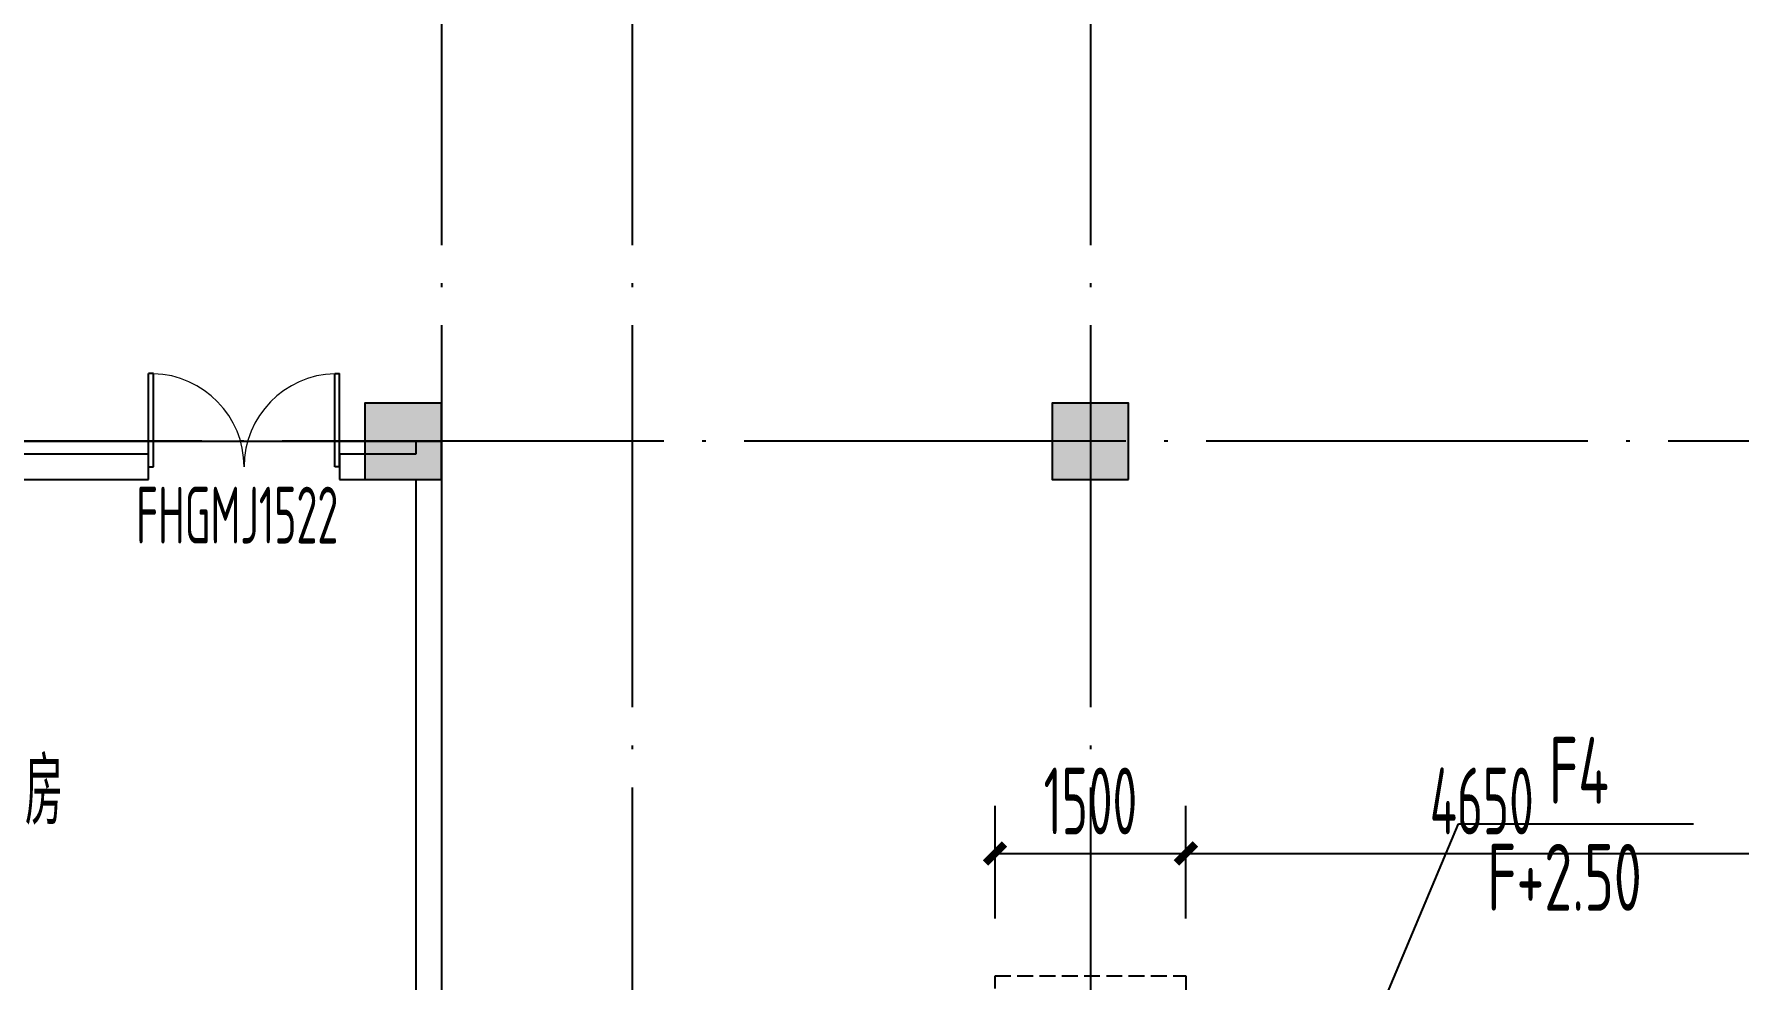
# Model space of a CAD drawing. Extents: x -473190 to 2138458, y -81875 to 2633646.
# Drawn here: x 1095657 to 1109052, y 97711 to 105141 of the extents above; entities that cross this region are included whole.
import ezdxf

# ---------------------------------------------------------------- set-up
doc = ezdxf.new("R2010")
doc.units = 0
doc.header["$LTSCALE"] = 1000
for name, pattern in [('DASH', [0.35, 0.25, -0.1]), ('DOTE', [2.42, 2, -0.2, 0.02, -0.2]), ('排水', [1.1, 1, -0.1])]:
    doc.linetypes.add(name, pattern=pattern)
for name, color, linetype in [('A-COLUMN', 2, 'Continuous'), ('A-ROOM_NAME', 23, 'Continuous'), ('A-WALL', 2, 'Continuous'), ('CASING', 1, 'Continuous'), ('DOOR_FIRE', 4, 'Continuous'), ('DOOR_FIRE_TEXT', 7, 'Continuous'), ('DOTE', 1, 'DOTE'), ('PUB_DIM', 3, 'Continuous'), ('PUB_HATCH', 8, 'Continuous'), ('TH_TEXT', 7, 'Continuous'), ('排水', 4, 'Continuous'), ('索引线', 252, 'Continuous'), ('集水坑', 4, 'Continuous')]:
    doc.layers.add(name, color=color, linetype=linetype)
doc.layers.add('GPS-污水', color=2, linetype='排水', lineweight=40)
doc.styles.add('8B2_02', font='tssdeng.shx', dxfattribs={"width": 0.6, "bigfont": 'TSSDCHN.shx'})
doc.styles.add('_TCH_DIM_T3', font='tssdeng.shx', dxfattribs={"width": 0.564706, "bigfont": '@@@tssdchn.shx'})
doc.styles.add('_TCH_WINDOW', font='tssdeng.shx', dxfattribs={"width": 0.8, "height": 3.5, "bigfont": 'tssdchn.shx'})
doc.styles.get("Standard").update_dxf_attribs({"font": 'gbenor.shx', "bigfont": 'gbcbig.shx'})
doc.styles.add('TYDG_02', font='TSSDENG', dxfattribs={"width": 0.8, "bigfont": 'TSSDCHN'})
doc.dimstyles.new('_TCH_ARCH&&150', dxfattribs={"dimtxt": 525, "dimasz": 150, "dimexe": 375, "dimexo": 450, "dimgap": 150, "dimtad": 1, "dimdec": 0, "dimzin": 0, "dimdsep": 46, "dimtxsty": '_TCH_DIM_T3', "dimblk": 'ARCHTICK', "dimcen": 0.09, "dimclrt": 7, "dimazin": 2, "dimtfac": 1, "dimtdec": 0, "dimtix": 1, "dimtmove": 2, "dimatfit": 3, "dimfxl": 0, "dimtolj": 1, "dimtzin": 0, "dimarcsym": 0})

# ---------------------------------------------------------------- blocks, each defined once
blk = doc.blocks.new('$SB01_1')
h = blk.add_hatch(color=256)
h.dxf.hatch_style = 1
h.paths.add_polyline_path([(-0.381, -0.323), (0.5, 0), (-0.381, 0.323)])
h.paths.add_polyline_path([(0, 0), (0.002, 0), (0.002, 0.001), (0, 0.001)], flags=24)
h.paths.add_polyline_path([(0, -0.002), (0.003, -0.002), (0.003, -0.001), (0, -0.001)], flags=24)
h.paths.add_polyline_path([(0, -0.003), (0.003, -0.003), (0.003, -0.002), (0, -0.002)], flags=24)
for p, q in [((0.5, 0), (-0.381, 0.323)), ((-0.381, 0.323), (-0.381, -0.323)), ((0.5, 0), (-0.381, -0.323))]:
    blk.add_line(p, q)
blk.add_circle((0, 0), 0.5)
at = {"flags": 1}
for tag, p in [('UNIT', (0, 0)), ('SPEC', (0, -0.002)), ('WHAT', (0, -0.003))]:
    blk.add_attdef(tag, p, '', height=0.001, dxfattribs=at)
blk = doc.blocks.new('人防集水坑')
at = {"layer": 'GPS-污水', "linetype": '排水'}
for p, q in [((307486, 701151), (307284, 701151)), ((307486, 700451), (307284, 700451))]:
    blk.add_line(p, q, dxfattribs=at)
for centre in [(307561, 701151), (307561, 700451)]:
    blk.add_circle(centre, 75, dxfattribs=at)
at = {"layer": '集水坑', "linetype": 'DASH', "ltscale": 0.5}
blk.add_lwpolyline([(306241, 700051), (306241, 701551), (307741, 701551), (307741, 700051)], close=True, dxfattribs=at)
at = {"layer": '集水坑', "linetype": 'Continuous', "ltscale": 0.5}
for points in [[(306641, 701501), (306641, 700801), (307341, 700801), (307341, 701501)], [(306641, 700801), (306641, 700101), (307341, 700101), (307341, 700801)]]:
    blk.add_lwpolyline(points, close=True, dxfattribs=at)
at = {"layer": '集水坑', "linetype": 'DASH', "ltscale": 0.5}
for points in [[(307341, 700801), (307237, 701397), (306641, 701501)], [(307347, 700101), (307243, 700697), (306647, 700801)]]:
    blk.add_lwpolyline(points, dxfattribs=at)
at = {"layer": 'GPS-污水', "linetype": '排水', "xscale": -480.0000000000002, "yscale": 480.0000000000002, "zscale": 480.0000000000002, "rotation": 176.2535374729293}
for p in [(307045, 701164, 0), (307045, 700464, 0)]:
    blk.add_blockref('$SB01_1', p, dxfattribs=at)
blk = doc.blocks.new('_ArchTick')
at = {"color": 0, "linetype": 'ByBlock', "const_width": 0.4}
blk.add_lwpolyline([(-0.5, -0.5), (0.5, 0.5)], dxfattribs=at)
blk = doc.blocks.new('*D5265')
at = {"layer": 'Defpoints', "color": 0, "transparency": 16777216}
for p in [(198484, -85906), (196984, -86868), (198484, -86868)]:
    blk.add_point(p, dxfattribs=at)
at = {"layer": 'PUB_DIM', "color": 0, "lineweight": -2, "transparency": 16777216}
for p, q in [((196984, -86418), (196984, -85531)), ((198484, -86418), (198484, -85531)), ((196984, -85906), (198484, -85906))]:
    blk.add_line(p, q, dxfattribs=at)
at = {"layer": 'PUB_DIM', "color": 0, "lineweight": -2, "transparency": 16777216, "xscale": 150, "yscale": 150, "zscale": 150, "rotation": 180}
blk.add_blockref('_ArchTick', (196984, -85906), dxfattribs=at)
at = {"layer": 'PUB_DIM', "color": 0, "lineweight": -2, "transparency": 16777216, "xscale": 150, "yscale": 150, "zscale": 150}
blk.add_blockref('_ArchTick', (198484, -85906), dxfattribs=at)
at = {"layer": 'PUB_DIM', "color": 7, "transparency": 16777216, "insert": (197734, -85494), "char_height": 525, "attachment_point": 5, "style": '_TCH_DIM_T3'}
blk.add_mtext('\\A1;1500', dxfattribs=at)
blk = doc.blocks.new('*D5266')
at = {"layer": 'Defpoints', "color": 0, "transparency": 16777216}
for p in [(203134, -85906), (198484, -86868), (203134, -86868)]:
    blk.add_point(p, dxfattribs=at)
at = {"layer": 'PUB_DIM', "color": 0, "lineweight": -2, "transparency": 16777216}
for p, q in [((198484, -86418), (198484, -85531)), ((203134, -86418), (203134, -85531)), ((198484, -85906), (203134, -85906))]:
    blk.add_line(p, q, dxfattribs=at)
at = {"layer": 'PUB_DIM', "color": 0, "lineweight": -2, "transparency": 16777216, "xscale": 150, "yscale": 150, "zscale": 150, "rotation": 180}
blk.add_blockref('_ArchTick', (198484, -85906), dxfattribs=at)
at = {"layer": 'PUB_DIM', "color": 0, "lineweight": -2, "transparency": 16777216, "xscale": 150, "yscale": 150, "zscale": 150}
blk.add_blockref('_ArchTick', (203134, -85906), dxfattribs=at)
at = {"layer": 'PUB_DIM', "color": 7, "transparency": 16777216, "insert": (200809, -85494), "char_height": 525, "attachment_point": 5, "style": '_TCH_DIM_T3'}
blk.add_mtext('\\A1;4650', dxfattribs=at)
blk = doc.blocks.new('$DorLib2D$00000002')
for p, q in [((-0.5, 0), (-0.5, 0.4875)), ((-0.475, 0.4875), (-0.5, 0.4875)), ((-0.475, 0), (-0.475, 0.4875)), ((0.475, 0), (0.475, 0.4875)), ((0.475, 0.4875), (0.5, 0.4875)), ((0.5, 0), (0.5, 0.4875)), ((-0.5, 0), (-0.475, 0)), ((0.5, 0), (0.475, 0))]:
    blk.add_line(p, q)
at = {"lineweight": 13}
for centre, start, end in [((-0.4875, 0), 0, 88.53072), ((0.4875, 0), 91.46928, 180)]:
    blk.add_arc(centre, 0.4875, start, end, dxfattribs=at)
blk = doc.blocks.new('afasgasg')
blk.add_lwpolyline([(502673.2, -713760.2), (514748.2, -713760.2), (514748.2, -719460.2), (512048.2, -719460.2), (512048.2, -718760.2), (507098.6, -718760.2), (507098.2, -716335.2), (502648.2, -716335.2), (502673.2, -713760.2)])
at = {"layer": 'A-WALL'}
for p, q in [((514548.2, -713760.2), (514548.2, -713860.2)), ((514748.2, -713760.2), (514548.2, -713760.2)), ((514748.2, -713760.2), (514748.2, -713860.2)), ((512448.2, -713860.2), (507948.2, -713860.2)), ((512448.2, -714060.2), (512448.2, -713860.2)), ((514548.2, -713860.2), (513948.2, -713860.2)), ((513948.2, -713860.2), (513948.2, -714060.2)), ((514748.2, -713860.2), (514748.2, -719760.2)), ((507948.2, -714060.2), (512448.2, -714060.2)), ((513948.2, -714060.2), (514548.2, -714060.2)), ((514548.2, -714060.2), (514548.2, -719760.2))]:
    blk.add_line(p, q, dxfattribs=at)
at = {"layer": 'DOOR_FIRE'}
ref = blk.add_blockref('$DorLib2D$00000002', (513198.2, -713960.2), dxfattribs=dict(at, xscale=-1500, yscale=-1500, zscale=200, rotation=180))
ref.add_attrib('A', 'FHGMJ1522', (512350.1, -714563.3), dxfattribs={"layer": 'DOOR_FIRE_TEXT', "height": 446.25, "style": '_TCH_WINDOW', "width": 0.564706})
blk = doc.blocks.new('A$C77B03727')
at = {"layer": 'CASING'}
for p, q in [((-14217.7, -63577.2), (-13009.5, -60705.6)), ((-13009.5, -60705.6), (-11162.2, -60705.6))]:
    blk.add_line(p, q, dxfattribs=at)
at = {"layer": 'TH_TEXT', "style": 'TYDG_02', "width": 0.64}
for s, p in [('F4', (-12299.1, -60548.1)), ('F+2.50', (-12783.7, -61388.1))]:
    blk.add_text(s, height=525, dxfattribs=at).set_placement(p)
blk = doc.blocks.new('_FZH')
blk.add_lwpolyline([(-0.5, -0.5), (0.5, -0.5), (0.5, 0.5), (-0.5, 0.5)], close=True)
at = {"layer": 'PUB_HATCH'}
blk.add_solid([(-0.5, -0.5), (0.5, -0.5), (-0.5, 0.5), (0.5, 0.5)], dxfattribs=at)
blk = doc.blocks.new('A$C3672542B')
at = {"layer": '排水', "color": 3, "linetype": 'DASH'}
for points in [[(195743.2, -85627.7, 0, 0, 0), (196455.1, -86339.6, 160, 0, 0), (196879.3, -86763.9, 0, 0, 0)], [(199724.2, -85627.7, 0, 0, 0), (199012.3, -86339.6, 160, 0, 0), (198588.1, -86763.9, 0, 0, 0)]]:
    blk.add_lwpolyline(points, format="xyseb", dxfattribs=at)
at = {"layer": '集水坑', "linetype": 'Continuous', "rotation": 270}
blk.add_blockref('人防集水坑', (-503067, 219372.8), dxfattribs=at)
at = {"layer": 'PUB_DIM'}
for p1, p2, picture, middle in [((196983.7, -86868.2), (198483.7, -86868.2), '*D5265', (197733.7, -85493.5)), ((198483.7, -86868.2), (203133.7, -86868.2), '*D5266', (200808.7, -85493.5))]:
    dim = blk.add_aligned_dim(p1=p1, p2=p2, distance=962.2, dimstyle='_TCH_ARCH&&150', dxfattribs=at)
    dim.commit()
    dim.dimension.update_dxf_attribs({"geometry": picture, "text_midpoint": middle})

msp = doc.modelspace()

# ---------------------------------------------------------------- linework, layer by layer
at = {"layer": 'DOTE', "color": 16, "linetype": 'DOTE', "ltscale": 1.5}
for p, q in [((1098856.7, 171823.5), (1098856.7, -58315.4)), ((1158685.6, 101942.4), (1017947.4, 101942.4))]:
    msp.add_line(p, q, dxfattribs=at)
at = {"layer": 'DOTE', "color": 127, "linetype": 'DOTE', "ltscale": 1.5}
for p, q in [((1100356.7, 171823.5), (1100356.7, -58315.4)), ((1103956.7, 171823.5), (1103956.7, -58315.4))]:
    msp.add_line(p, q, dxfattribs=at)

# ---------------------------------------------------------------- block references
for name, p in [('A$C77B03727', (1119858.5, 159642.4)), ('A$C3672542B', (906223, 184610.6))]:
    msp.add_blockref(name, p)
at = {"layer": 'A-COLUMN', "xscale": 600, "yscale": 600, "zscale": 600, "rotation": 90}
for p in [(1098556.7, 101942.4), (1103956.7, 101942.4)]:
    msp.add_blockref('_FZH', p, dxfattribs=at)
at = {"layer": '索引线'}
msp.add_blockref('afasgasg', (584108.5, 815702.6), dxfattribs=at)

# ---------------------------------------------------------------- texts
at = {"layer": 'A-ROOM_NAME', "style": '8B2_02', "width": 0.6}
msp.add_text('排烟机房', height=525, dxfattribs=at).set_placement((1094687.2, 98929.8))

doc.saveas('drawing.dxf')
